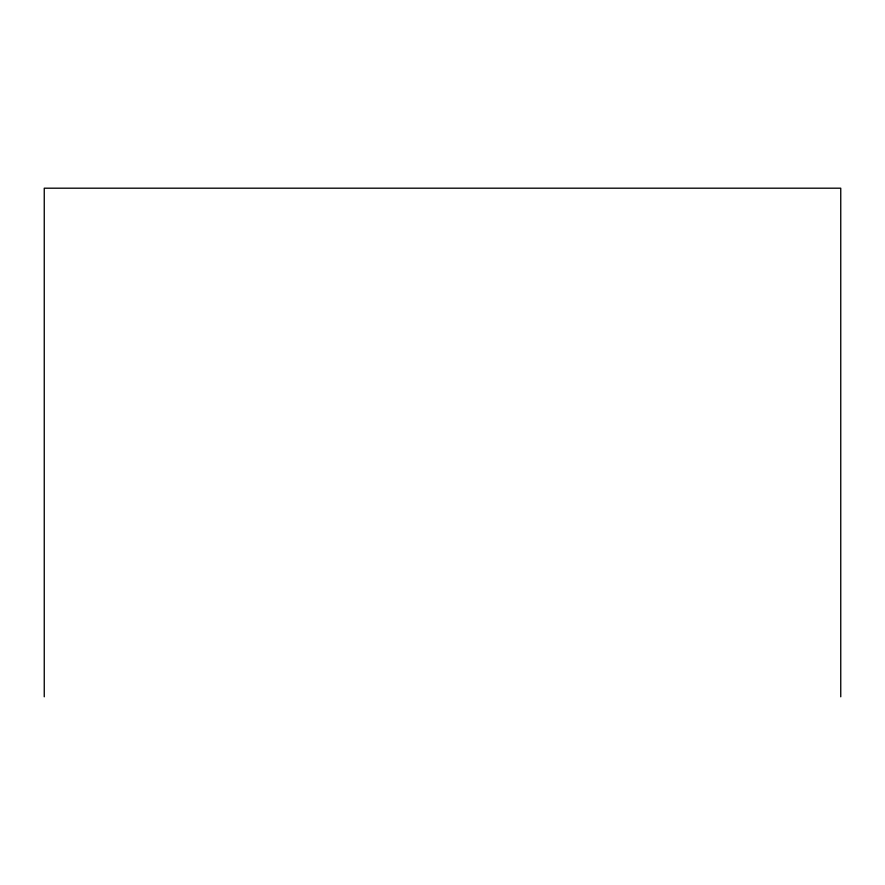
<?xml version="1.0" encoding="UTF-8"?>
<svg xmlns="http://www.w3.org/2000/svg" width="885" height="885" viewBox="0 0 885 885"><rect width="100%" height="100%" fill="white"/><g stroke="black" fill="none" stroke-linecap="round" stroke-linejoin="round"><path stroke-width="1.33" d="M840.75 696.805L840.75 188.195L44.25 188.195L44.25 696.805"/></g></svg>
